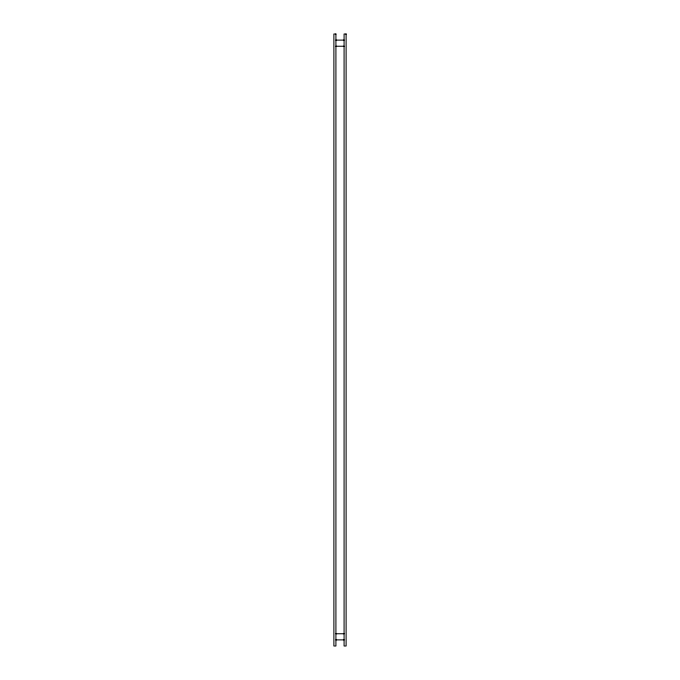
<?xml version="1.0" encoding="UTF-8"?>
<svg xmlns="http://www.w3.org/2000/svg" width="680" height="680" viewBox="0 0 680 680"><rect width="100%" height="100%" fill="white"/><g stroke="black" fill="none" stroke-linecap="round" stroke-linejoin="round"><path stroke-width="1.02" d="M335.92 40.12L344.08 40.12M335.92 46.24L344.08 46.24M335.92 633.76L344.08 633.76M335.92 639.88L344.08 639.88M335.92 34L333.88 34L333.88 646L335.92 646L335.92 34M346.12 34L344.08 34L344.08 646L346.12 646L346.12 34"/></g></svg>
